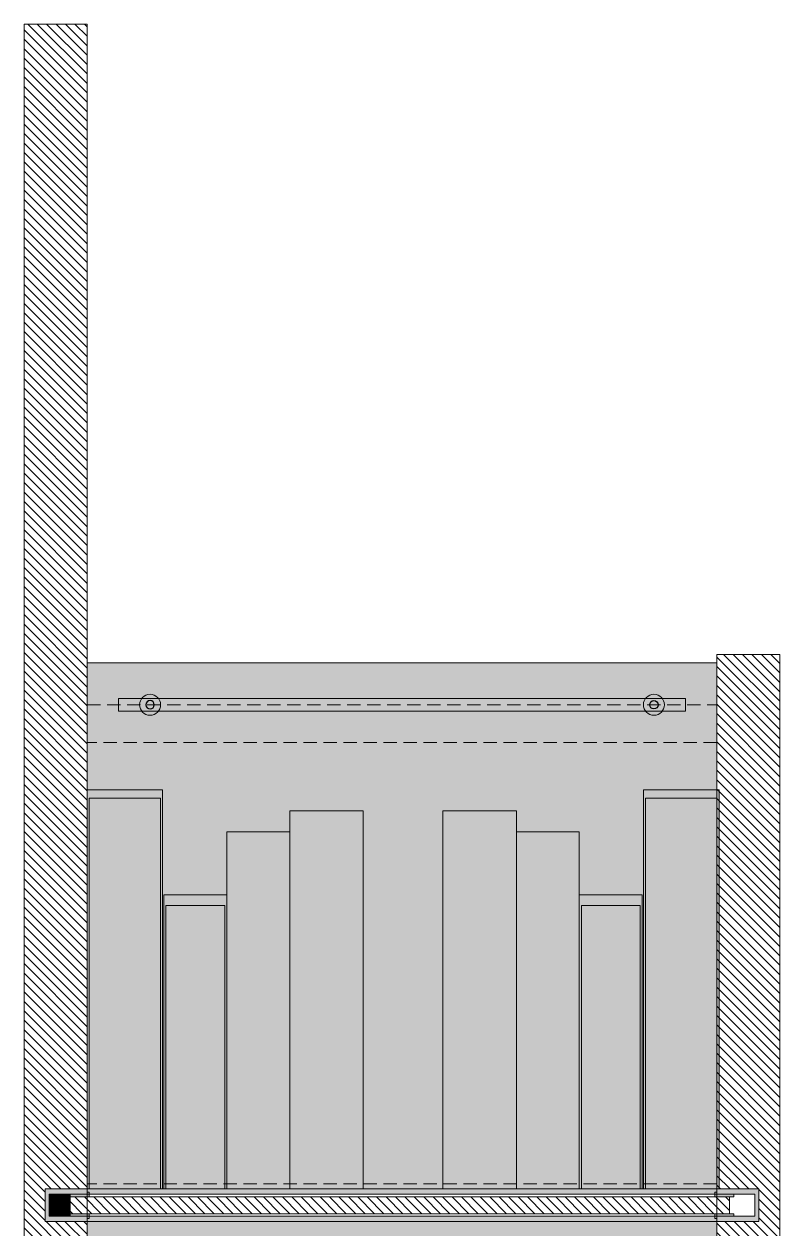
# Model space of a CAD drawing. Header units: millimetres. Extents: x 5622 to 8918, y 2044 to 6634.
# Drawn here: x 7445 to 7805, y 2919 to 3493 of the extents above; entities that cross this region are included whole.
import ezdxf

# ---------------------------------------------------------------- set-up
doc = ezdxf.new("R2010")
doc.units = ezdxf.units.MM
doc.linetypes.add('NASCOSTA', pattern=[9.525, 6.35, -3.175])
doc.layers.add('.', color=8, linetype='Continuous')
doc.layers.add('F_Lavorazioni', color=12, linetype='Continuous')
for name, color, linetype, lineweight in [('F_ARREDI', 7, 'Continuous', 5), ('F_FERRAMENTA', 253, 'Continuous', 5), ('F_IMPIANTO IDRAULICO', 7, 'Continuous', 5), ('F_LIBRI', 3, 'Continuous', 5), ('F_MULTI laminato OPACO', 1, 'Continuous', 5), ('F_MULTI laminato OPACO_retino', 1, 'Continuous', 5), ('F_VETRO stratificato_pellilocala satinata', 151, 'Continuous', 5)]:
    doc.layers.add(name, color=color, linetype=linetype, lineweight=lineweight)

# ---------------------------------------------------------------- blocks, each defined once
blk = doc.blocks.new('RINGHIERINA_Hafele_812.26.610_pianta')
at = {"layer": 'F_FERRAMENTA', "color": 5}
blk.add_circle((15443.22, -2842.92), 5, dxfattribs=at)
at = {"layer": 'F_Lavorazioni'}
blk.add_circle((15443.22, -2842.92), 2, dxfattribs=at)
blk = doc.blocks.new('LIBRI_pianta')
at = {"layer": '.', "true_color": 0xffffff}
h = blk.add_hatch(color=7, dxfattribs=at)
h.dxf.hatch_style = 1
h.paths.add_polyline_path([(6811.18, -31162.75), (6845.18, -31162.75), (6845.18, -31348.75), (6811.18, -31348.75)])
h = blk.add_hatch(color=7, dxfattribs=at)
h.dxf.hatch_style = 1
h.paths.add_polyline_path([(6847.72, -31297.75), (6875.72, -31297.75), (6875.72, -31162.75), (6847.72, -31162.75)])
at = {"layer": 'F_LIBRI', "true_color": 0x636466}
h = blk.add_hatch(color=251, dxfattribs=at)
h.dxf.hatch_style = 1
h.paths.add_polyline_path([(6811.18, -31348.75), (6811.18, -31162.75), (6810.18, -31162.75), (6810.18, -31352.75), (6846.18, -31352.75), (6846.18, -31162.75), (6845.18, -31162.75), (6845.18, -31348.75)])
h = blk.add_hatch(color=251, dxfattribs=at)
h.dxf.hatch_style = 1
h.paths.add_polyline_path([(6846.72, -31302.75), (6876.72, -31302.75), (6876.72, -31162.75), (6846.72, -31162.75)])
h.paths.add_polyline_path([(6847.72, -31297.75), (6875.72, -31297.75), (6875.72, -31162.75), (6847.72, -31162.75)], flags=16)
h = blk.add_hatch(color=251, dxfattribs=at)
h.dxf.hatch_style = 1
h.paths.add_polyline_path([(6876.72, -31332.75), (6906.72, -31332.75), (6906.72, -31162.75), (6876.72, -31162.75)])
at = {"layer": 'F_LIBRI', "true_color": 0xffffff}
h = blk.add_hatch(color=7, dxfattribs=at)
h.dxf.hatch_style = 1
h.paths.add_polyline_path([(6906.72, -31342.75), (6941.72, -31342.75), (6941.72, -31162.75), (6906.72, -31162.75)])
at = {"layer": 'F_LIBRI'}
for points in [[(6810.18, -31162.75), (6846.18, -31162.75), (6846.18, -31352.75), (6810.18, -31352.75)], [(6811.18, -31162.75), (6845.18, -31162.75), (6845.18, -31348.75), (6811.18, -31348.75)], [(6846.72, -31302.75), (6876.72, -31302.75), (6876.72, -31162.75), (6846.72, -31162.75)], [(6847.72, -31297.75), (6875.72, -31297.75), (6875.72, -31162.75), (6847.72, -31162.75)], [(6876.72, -31332.75), (6906.72, -31332.75), (6906.72, -31162.75), (6876.72, -31162.75)], [(6906.72, -31342.75), (6941.72, -31342.75), (6941.72, -31162.75), (6906.72, -31162.75)]]:
    blk.add_lwpolyline(points, close=True, dxfattribs=at)
blk = doc.blocks.new('MOBILE_ingresso-living_rev.01_pianta')
at = {"true_color": 0x636466}
h = blk.add_hatch(color=251, dxfattribs=at)
h.dxf.hatch_style = 1
edge = h.paths.add_edge_path()
edge.add_arc((2313.77, -10604.84), 5, 90, 450, ccw=False)
h = blk.add_hatch(color=251, dxfattribs=at)
h.dxf.hatch_style = 1
edge = h.paths.add_edge_path()
edge.add_arc((2313.77, -10844.84), 5, 90, 450, ccw=False)
at = {"layer": 'F_FERRAMENTA', "true_color": 0x636466}
h = blk.add_hatch(color=251, dxfattribs=at)
h.dxf.hatch_style = 1
h.paths.add_polyline_path([(2544.27, -10574.84), (2544.27, -10554.84), (2559.77, -10554.84), (2559.77, -10574.84), (2557.27, -10574.84), (2557.27, -10556.84), (2546.77, -10556.84), (2546.77, -10574.84)])
at = {"layer": 'F_FERRAMENTA'}
h = blk.add_hatch(color=9, dxfattribs=at)
h.dxf.hatch_style = 1
h.paths.add_polyline_path([(2546.77, -10566.84), (2546.77, -10574.84), (2545.77, -10574.84), (2545.77, -10575.84), (2548.02, -10575.84), (2548.02, -10566.84)])
h = blk.add_hatch(color=9, dxfattribs=at)
h.dxf.hatch_style = 1
h.paths.add_polyline_path([(2557.27, -10566.84), (2557.27, -10574.84), (2558.27, -10574.84), (2558.27, -10575.84), (2556.02, -10575.84), (2556.02, -10566.84)])
at = {"layer": 'F_FERRAMENTA', "true_color": 0x939598}
h = blk.add_hatch(color=252, dxfattribs=at)
h.dxf.hatch_style = 1
h.paths.add_polyline_path([(2546.77, -10874.84), (2546.77, -10574.84), (2544.27, -10574.84), (2544.27, -10874.84)])
h = blk.add_hatch(color=252, dxfattribs=at)
h.dxf.hatch_style = 1
h.paths.add_polyline_path([(2559.77, -10874.84), (2559.77, -10574.84), (2557.27, -10574.84), (2557.27, -10874.84)])
at = {"layer": 'F_FERRAMENTA'}
h = blk.add_hatch(color=8, dxfattribs=at)
h.dxf.hatch_style = 1
h.paths.add_polyline_path([(2316.77, -10859.84), (2310.77, -10859.84), (2310.77, -10589.84), (2316.77, -10589.84)])
at = {"layer": 'F_FERRAMENTA', "true_color": 0x636466}
h = blk.add_hatch(color=251, dxfattribs=at)
h.dxf.hatch_style = 1
h.paths.add_polyline_path([(2544.27, -10874.84), (2544.27, -10894.84), (2559.77, -10894.84), (2559.77, -10874.84), (2557.27, -10874.84), (2557.27, -10892.84), (2546.77, -10892.84), (2546.77, -10874.84)])
at = {"layer": 'F_FERRAMENTA'}
h = blk.add_hatch(color=9, dxfattribs=at)
h.dxf.hatch_style = 1
h.paths.add_polyline_path([(2546.77, -10882.84), (2546.77, -10874.84), (2545.77, -10874.84), (2545.77, -10873.84), (2548.02, -10873.84), (2548.02, -10882.84)])
h = blk.add_hatch(color=9, dxfattribs=at)
h.dxf.hatch_style = 1
h.paths.add_polyline_path([(2557.27, -10882.84), (2557.27, -10874.84), (2558.27, -10874.84), (2558.27, -10873.84), (2556.02, -10873.84), (2556.02, -10882.84)])
h = blk.add_hatch(dxfattribs=at)
h.set_pattern_fill('ANSI31', color=9, scale=0.1, angle=-90)
h.set_pattern_definition([(315, (-6827.46422, -98197.68904), (0.224506403, 0.224506403), [])])
h.paths.add_polyline_path([(2557.27, -10882.84), (2546.77, -10882.84), (2546.77, -10892.84), (2557.27, -10892.84)])
at = {"layer": 'F_MULTI laminato OPACO'}
h = blk.add_hatch(dxfattribs=at)
h.set_pattern_fill('ANSI31', color=5)
h.set_pattern_definition([(45, (-1291.6045, -2133.7363), (-2.245064, 2.245064), [])])
h.paths.add_polyline_path([(2289.77, -10544.84), (2289.77, -10574.84), (2544.27, -10574.84), (2544.27, -10554.84), (2559.77, -10554.84), (2559.77, -10574.84), (2589.77, -10574.84), (2589.77, -10544.84)])
h = blk.add_hatch(dxfattribs=at)
h.set_pattern_fill('ANSI31', color=5)
h.set_pattern_definition([(45, (-1291.6045, -2133.7363), (-2.245064, 2.245064), [])])
h.paths.add_polyline_path([(1989.77, -10874.84), (1989.77, -10904.84), (2589.77, -10904.84), (2589.77, -10874.84), (2559.77, -10874.84), (2559.77, -10894.84), (2544.27, -10894.84), (2544.27, -10874.84)])
at = {"layer": 'F_MULTI laminato OPACO_retino', "true_color": 0x636466, "transparency": 33554559}
h = blk.add_hatch(color=251, dxfattribs=at)
h.dxf.hatch_style = 1
h.paths.add_polyline_path([(2544.27, -10574.84), (2293.77, -10574.84), (2293.77, -10874.84), (2544.27, -10874.84)])
h = blk.add_hatch(color=251, dxfattribs=at)
h.dxf.hatch_style = 1
h.paths.add_polyline_path([(2559.77, -10874.84), (2579.77, -10874.84), (2579.77, -10574.84), (2559.77, -10574.84)])
at = {"layer": 'F_VETRO stratificato_pellilocala satinata', "ltscale": 10}
h = blk.add_hatch(dxfattribs=at)
h.set_pattern_fill('ANSI31', color=256, angle=180)
h.set_pattern_definition([(225, (714924.9683, 498317.2424), (2.24506403, -2.24506403), [])])
h.paths.add_polyline_path([(2556.02, -10568.84), (2556.02, -10882.84), (2548.02, -10882.84), (2548.02, -10568.84)])
at = {"layer": 'F_FERRAMENTA'}
for points in [[(2544.27, -10574.84), (2544.27, -10554.84), (2559.77, -10554.84), (2559.77, -10574.84), (2557.27, -10574.84), (2557.27, -10556.84), (2546.77, -10556.84), (2546.77, -10574.84)], [(2546.77, -10874.84), (2546.77, -10574.84), (2544.27, -10574.84), (2544.27, -10874.84)], [(2559.77, -10874.84), (2559.77, -10574.84), (2557.27, -10574.84), (2557.27, -10874.84)], [(2544.27, -10874.84), (2544.27, -10894.84), (2559.77, -10894.84), (2559.77, -10874.84), (2557.27, -10874.84), (2557.27, -10892.84), (2546.77, -10892.84), (2546.77, -10874.84)]]:
    blk.add_lwpolyline(points, close=True, dxfattribs=at)
at = {"layer": 'F_FERRAMENTA', "color": 4}
for points in [[(2546.77, -10566.84), (2546.77, -10574.84), (2545.77, -10574.84), (2545.77, -10575.84), (2548.02, -10575.84), (2548.02, -10566.84), (2546.77, -10566.84)], [(2557.27, -10566.84), (2557.27, -10574.84), (2558.27, -10574.84), (2558.27, -10575.84), (2556.02, -10575.84), (2556.02, -10566.84), (2557.27, -10566.84)], [(2546.77, -10882.84), (2546.77, -10874.84), (2545.77, -10874.84), (2545.77, -10873.84), (2548.02, -10873.84), (2548.02, -10882.84), (2546.77, -10882.84)], [(2557.27, -10882.84), (2557.27, -10874.84), (2558.27, -10874.84), (2558.27, -10873.84), (2556.02, -10873.84), (2556.02, -10882.84), (2557.27, -10882.84)]]:
    blk.add_lwpolyline(points, dxfattribs=at)
at = {"layer": 'F_FERRAMENTA', "color": 5}
blk.add_lwpolyline([(2316.77, -10859.84), (2310.77, -10859.84), (2310.77, -10589.84), (2316.77, -10589.84)], close=True, dxfattribs=at)
at = {"layer": 'F_FERRAMENTA', "color": 4}
blk.add_lwpolyline([(2557.27, -10882.84), (2546.77, -10882.84), (2546.77, -10892.84), (2557.27, -10892.84)], close=True, dxfattribs=at)
at = {"layer": 'F_MULTI laminato OPACO', "color": 5}
for points in [[(2589.77, -10544.84), (2289.77, -10544.84), (2289.77, -10574.84), (2589.77, -10574.84)], [(2589.77, -10874.84), (1989.77, -10874.84), (1989.77, -10904.84), (2589.77, -10904.84)]]:
    blk.add_lwpolyline(points, close=True, dxfattribs=at)
at = {"layer": 'F_MULTI laminato OPACO', "color": 1}
for points in [[(2579.77, -10574.84), (2293.77, -10574.84), (2293.77, -10874.84), (2579.77, -10874.84)], [(2544.27, -10574.84), (2293.77, -10574.84), (2293.77, -10874.84), (2544.27, -10874.84)], [(2559.77, -10874.84), (2579.77, -10874.84), (2579.77, -10574.84), (2559.77, -10574.84)]]:
    blk.add_lwpolyline(points, close=True, dxfattribs=at)
at = {"layer": 'F_MULTI laminato OPACO', "color": 3, "linetype": 'NASCOSTA'}
for points in [[(2313.77, -10574.84), (2331.77, -10574.84), (2331.77, -10874.84), (2313.77, -10874.84)], [(2559.77, -10574.84), (2541.77, -10574.84), (2541.77, -10874.84), (2559.77, -10874.84)]]:
    blk.add_lwpolyline(points, close=True, dxfattribs=at)
at = {"layer": 'F_VETRO stratificato_pellilocala satinata', "ltscale": 10}
blk.add_lwpolyline([(2556.02, -10568.84), (2556.02, -10882.84), (2548.02, -10882.84), (2548.02, -10568.84)], close=True, dxfattribs=at)
at = {"layer": 'F_FERRAMENTA', "rotation": 180}
blk.add_blockref('RINGHIERINA_Hafele_812.26.610_pianta', (17756.99, -13447.76), dxfattribs=at)
at = {"layer": 'F_FERRAMENTA', "xscale": -1}
blk.add_blockref('RINGHIERINA_Hafele_812.26.610_pianta', (17756.99, -8001.92), dxfattribs=at)
at = {"layer": 'F_IMPIANTO IDRAULICO', "color": 1, "rotation": 270}
blk.add_blockref('LIBRI_pianta', (33707.02, -3763.66), dxfattribs=at)
at = {"layer": 'F_IMPIANTO IDRAULICO', "color": 1, "xscale": -1, "rotation": 270}
blk.add_blockref('LIBRI_pianta', (33707.02, -17685.02), dxfattribs=at)

msp = doc.modelspace()

# ---------------------------------------------------------------- block references
at = {"layer": 'F_ARREDI', "rotation": 270}
msp.add_blockref('MOBILE_ingresso-living_rev.01_pianta', (18350.188, 5482.618), dxfattribs=at)

doc.saveas('drawing.dxf')
